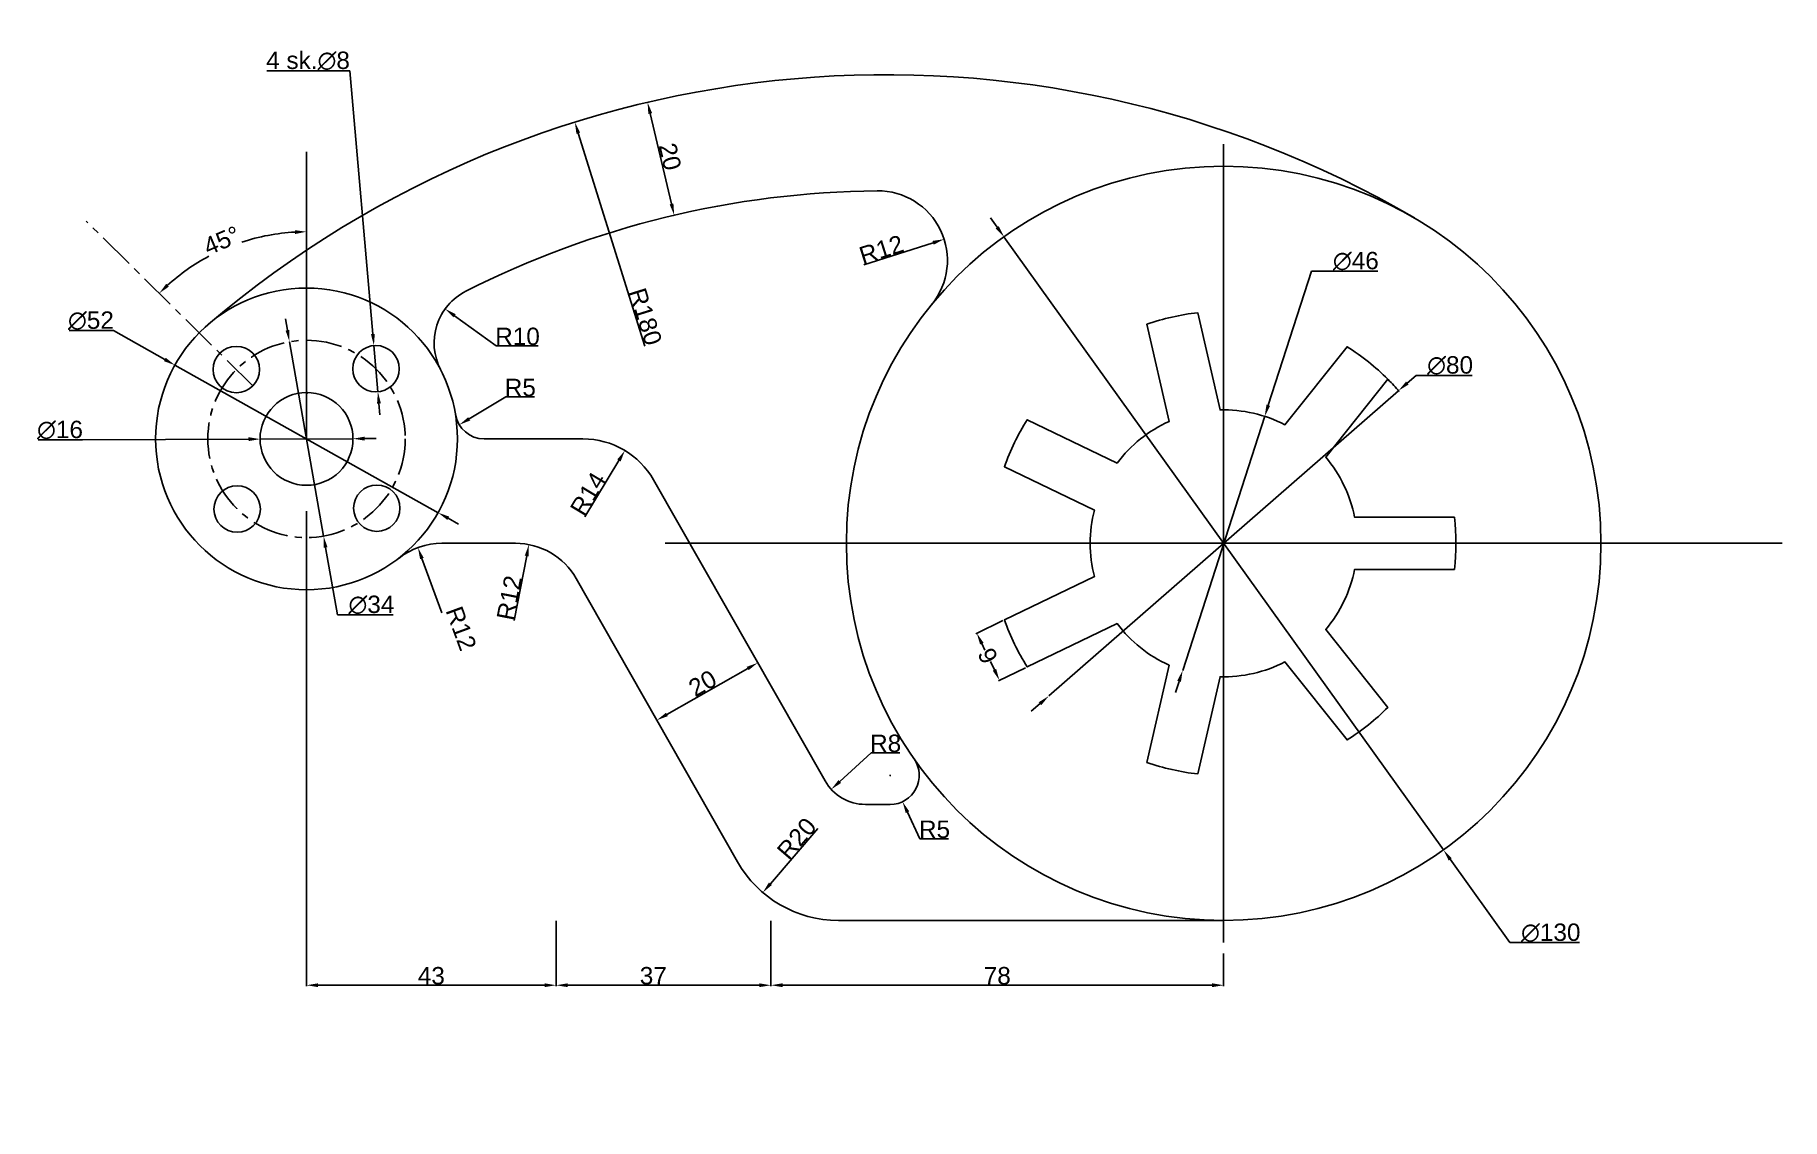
# Model space of a CAD drawing. Header units: millimetres. Extents: x -40 to 261, y -94 to 93.
import ezdxf

# ---------------------------------------------------------------- set-up
doc = ezdxf.new("R2010")
doc.units = ezdxf.units.MM
doc.header["$MEASUREMENT"] = 0
doc.linetypes.add('CENTER', pattern=[2, 1.25, -0.25, 0.25, -0.25])
doc.layers.add('dim', color=250, linetype='Continuous', lineweight=25)
doc.styles.get("Standard").update_dxf_attribs({"font": 'arial.ttf'})
doc.dimstyles.new('k', dxfattribs={"dimtxt": 3, "dimasz": 2, "dimexe": 0.18, "dimexo": 0.0625, "dimgap": 0.09, "dimtad": 1, "dimtoh": 1, "dimdec": 0, "dimzin": 0, "dimdsep": 46, "dimtxsty": 'Standard', "dimcen": 0.09, "dimadec": 0, "dimazin": 0, "dimtfac": 1, "dimtdec": 0, "dimtmove": 0, "dimatfit": 3, "dimfxl": 1, "dimtolj": 1, "dimtzin": 0, "dimarcsym": 0})
doc.dimstyles.new('kri', dxfattribs={"dimtxt": 3, "dimasz": 2, "dimexe": 0.18, "dimexo": 0.0625, "dimgap": 0.09, "dimtad": 1, "dimjust": 1, "dimtoh": 1, "dimdec": 0, "dimzin": 0, "dimdsep": 46, "dimtxsty": 'Standard', "dimcen": 0.09, "dimadec": 0, "dimazin": 0, "dimtfac": 1, "dimtdec": 0, "dimtofl": 0, "dimtmove": 0, "dimatfit": 3, "dimfxl": 1, "dimtolj": 1, "dimtzin": 0, "dimarcsym": 0})
doc.dimstyles.new('krishna ex line', dxfattribs={"dimtxt": 3, "dimasz": 2, "dimexe": 0.18, "dimexo": 0.0625, "dimgap": 0.09, "dimtad": 0, "dimtoh": 1, "dimdec": 1, "dimzin": 0, "dimdsep": 46, "dimtxsty": 'Standard', "dimcen": 0.09, "dimadec": 0, "dimazin": 0, "dimtfac": 1, "dimtdec": 1, "dimtmove": 0, "dimatfit": 2, "dimfxl": 5, "dimfxlon": 1, "dimtolj": 1, "dimtzin": 0, "dimarcsym": 0})

# ---------------------------------------------------------------- blocks, each defined once
blk = doc.blocks.new('*D1')
at = {"layer": 'Defpoints', "color": 0, "transparency": 16777216}
for p in [(6.8, 88.02), (-31.17, 61.08), (-2.5, 58), (6.8, 23.54), (6.8, -59.46)]:
    blk.add_point(p, dxfattribs=at)
at = {"layer": 'dim', "color": 0, "lineweight": -2, "transparency": 16777216}
for start, end in [(93.2104, 108.1686), (118.1098, 132.1229)]:
    blk.add_arc((6.8, 23.54), 35.7, start, end, dxfattribs=at)
at = {"layer": 'dim', "color": 0, "transparency": 16777216}
for points in [[(4.8, 59.51), (4.82, 58.85), (6.8, 59.24)], [(-16.91, 49.78), (-17.37, 50.26), (-18.58, 48.63)]]:
    blk.add_solid(points, dxfattribs=at)
at = {"layer": 'dim', "color": 0, "lineweight": 15, "transparency": 16777216, "insert": (-7.8, 57.72), "char_height": 3, "attachment_point": 5, "rotation": 23.1392}
blk.add_mtext('\\A1;45°', dxfattribs=at)
blk = doc.blocks.new('*D2')
at = {"layer": 'Defpoints', "color": 0, "transparency": 16777216}
for p in [(103.08, -31.46), (97.19, -36.87)]:
    blk.add_point(p, dxfattribs=at)
at = {"layer": 'dim', "color": 0, "lineweight": -2, "transparency": 16777216}
for p, q in [((104.06, -30.57), (98.66, -35.52)), ((108.99, -30.57), (104.06, -30.57))]:
    blk.add_line(p, q, dxfattribs=at)
at = {"layer": 'dim', "color": 0, "transparency": 16777216}
blk.add_solid([(98.44, -35.27), (98.89, -35.76), (97.19, -36.87)], dxfattribs=at)
at = {"layer": 'dim', "color": 0, "lineweight": 15, "transparency": 16777216, "insert": (106.57, -28.95), "char_height": 3, "attachment_point": 5}
blk.add_mtext('\\A1;R8', dxfattribs=at)
blk = doc.blocks.new('*D3')
at = {"layer": 'Defpoints', "color": 0, "transparency": 16777216}
for p in [(37.4, 28.54), (33.11, 25.96)]:
    blk.add_point(p, dxfattribs=at)
at = {"layer": 'dim', "color": 0, "lineweight": -2, "transparency": 16777216}
for p, q in [((41.11, 30.77), (34.83, 26.99)), ((46.06, 30.77), (41.11, 30.77))]:
    blk.add_line(p, q, dxfattribs=at)
at = {"layer": 'dim', "color": 0, "transparency": 16777216}
blk.add_solid([(34.66, 27.28), (35, 26.71), (33.11, 25.96)], dxfattribs=at)
at = {"layer": 'dim', "color": 0, "lineweight": 15, "transparency": 16777216, "insert": (43.63, 32.38), "char_height": 3, "attachment_point": 5}
blk.add_mtext('\\A1;R5', dxfattribs=at)
blk = doc.blocks.new('*D4')
at = {"layer": 'Defpoints', "color": 0, "transparency": 16777216}
for p in [(25.99, 4.8), (30.13, -6.46)]:
    blk.add_point(p, dxfattribs=at)
at = {"layer": 'dim', "color": 0, "lineweight": -2, "transparency": 16777216}
blk.add_line((30.13, -6.46), (26.68, 2.93), dxfattribs=at)
at = {"layer": 'dim', "color": 0, "transparency": 16777216}
blk.add_solid([(26.99, 3.04), (26.37, 2.81), (25.99, 4.8)], dxfattribs=at)
at = {"layer": 'dim', "color": 0, "lineweight": 15, "transparency": 16777216, "insert": (33.44, -9.13), "char_height": 3, "attachment_point": 5, "rotation": 290.1788}
blk.add_mtext('\\A1;R12', dxfattribs=at)
blk = doc.blocks.new('*D5')
at = {"layer": 'Defpoints', "color": 0, "transparency": 16777216}
for p in [(45.11, 5.32), (42.83, -6.46)]:
    blk.add_point(p, dxfattribs=at)
at = {"layer": 'dim', "color": 0, "lineweight": -2, "transparency": 16777216}
blk.add_line((42.58, -7.75), (44.73, 3.36), dxfattribs=at)
at = {"layer": 'dim', "color": 0, "transparency": 16777216}
blk.add_solid([(44.4, 3.42), (45.06, 3.29), (45.11, 5.32)], dxfattribs=at)
at = {"layer": 'dim', "color": 0, "lineweight": 15, "transparency": 16777216, "insert": (41.71, -3.86), "char_height": 3, "attachment_point": 5, "rotation": 79.0306}
blk.add_mtext('\\A1;R12', dxfattribs=at)
blk = doc.blocks.new('*D6')
at = {"layer": 'Defpoints', "color": 0, "transparency": 16777216}
for p in [(98.43, -39.46), (85.42, -54.64)]:
    blk.add_point(p, dxfattribs=at)
at = {"layer": 'dim', "color": 0, "lineweight": -2, "transparency": 16777216}
blk.add_line((94.87, -43.61), (86.72, -53.13), dxfattribs=at)
at = {"layer": 'dim', "color": 0, "transparency": 16777216}
blk.add_solid([(86.46, -52.91), (86.97, -53.34), (85.42, -54.64)], dxfattribs=at)
at = {"layer": 'dim', "color": 0, "lineweight": 15, "transparency": 16777216, "insert": (91.25, -45.34), "char_height": 3, "attachment_point": 5, "rotation": 49.3886}
blk.add_mtext('\\A1;R20', dxfattribs=at)
blk = doc.blocks.new('*D7')
at = {"color": 0, "lineweight": -2, "transparency": 16777216}
for p, q in [((-0.04, 86.98), (14.25, 86.98)), ((14.25, 86.98), (18.23, 41.61)), ((19.1, 31.64), (18.41, 39.61)), ((19.28, 29.65), (19.45, 27.66))]:
    blk.add_line(p, q, dxfattribs=at)
at = {"color": 0, "transparency": 16777216}
for points in [[(18.56, 41.64), (17.9, 41.58), (18.41, 39.61)], [(19.61, 29.68), (18.95, 29.62), (19.1, 31.64)]]:
    blk.add_solid(points, dxfattribs=at)
at = {"layer": 'Defpoints', "color": 0, "transparency": 16777216}
for p in [(18.41, 39.61), (19.1, 31.64)]:
    blk.add_point(p, dxfattribs=at)
at = {"color": 0, "transparency": 16777216, "insert": (7.06, 88.69), "char_height": 3, "attachment_point": 5}
blk.add_mtext('\\A1;4 sk.∅8', dxfattribs=at)
blk = doc.blocks.new('*D8')
at = {"color": 0, "lineweight": -2, "transparency": 16777216}
for p, q in [((-34.1, 42.2), (-26.48, 42.2)), ((-26.48, 42.2), (-17.62, 37.23)), ((29.48, 10.82), (-15.87, 36.25)), ((31.23, 9.85), (32.97, 8.87))]:
    blk.add_line(p, q, dxfattribs=at)
at = {"color": 0, "transparency": 16777216}
for points in [[(-17.46, 37.52), (-17.78, 36.94), (-15.87, 36.25)], [(31.39, 10.14), (31.07, 9.56), (29.48, 10.82)]]:
    blk.add_solid(points, dxfattribs=at)
at = {"layer": 'Defpoints', "color": 0, "transparency": 16777216}
for p in [(-15.87, 36.25), (29.48, 10.82)]:
    blk.add_point(p, dxfattribs=at)
at = {"color": 0, "transparency": 16777216, "insert": (-30.34, 43.91), "char_height": 3, "attachment_point": 5}
blk.add_mtext('\\A1;∅52', dxfattribs=at)
blk = doc.blocks.new('*D9')
at = {"color": 0, "lineweight": -2, "transparency": 16777216}
for p, q in [((3.53, 42.25), (3.18, 44.22)), ((3.87, 40.28), (9.74, 6.79)), ((12.12, -6.78), (10.08, 4.82)), ((21.75, -6.78), (12.12, -6.78))]:
    blk.add_line(p, q, dxfattribs=at)
at = {"color": 0, "transparency": 16777216}
for points in [[(3.85, 42.31), (3.2, 42.2), (3.87, 40.28)], [(10.41, 4.88), (9.75, 4.77), (9.74, 6.79)]]:
    blk.add_solid(points, dxfattribs=at)
at = {"layer": 'Defpoints', "color": 0, "transparency": 16777216}
for p in [(3.87, 40.28), (9.74, 6.79)]:
    blk.add_point(p, dxfattribs=at)
at = {"color": 0, "transparency": 16777216, "insert": (17.98, -5.07), "char_height": 3, "attachment_point": 5}
blk.add_mtext('\\A1;∅34', dxfattribs=at)
blk = doc.blocks.new('*D10')
at = {"color": 0, "lineweight": -2, "transparency": 16777216}
for p, q in [((-39.45, 23.37), (-31.8, 23.37)), ((-31.8, 23.37), (-3.2, 23.49)), ((14.8, 23.57), (-1.2, 23.5)), ((16.8, 23.58), (18.8, 23.59))]:
    blk.add_line(p, q, dxfattribs=at)
at = {"color": 0, "transparency": 16777216}
for points in [[(-3.2, 23.83), (-3.19, 23.16), (-1.2, 23.5)], [(16.8, 23.92), (16.81, 23.25), (14.8, 23.57)]]:
    blk.add_solid(points, dxfattribs=at)
at = {"layer": 'Defpoints', "color": 0, "transparency": 16777216}
for p in [(-1.2, 23.5), (14.8, 23.57)]:
    blk.add_point(p, dxfattribs=at)
at = {"color": 0, "transparency": 16777216, "insert": (-35.67, 25.07), "char_height": 3, "attachment_point": 5}
blk.add_mtext('\\A1;∅16', dxfattribs=at)
blk = doc.blocks.new('*D11')
at = {"layer": 'Defpoints', "color": 0, "transparency": 16777216}
for p in [(30.68, 45.93), (38.79, 40.07)]:
    blk.add_point(p, dxfattribs=at)
at = {"layer": 'dim', "color": 0, "lineweight": -2, "transparency": 16777216}
for p, q in [((39.48, 39.56), (32.3, 44.76)), ((46.73, 39.56), (39.48, 39.56))]:
    blk.add_line(p, q, dxfattribs=at)
at = {"layer": 'dim', "color": 0, "transparency": 16777216}
blk.add_solid([(32.5, 45.03), (32.11, 44.49), (30.68, 45.93)], dxfattribs=at)
at = {"layer": 'dim', "color": 0, "lineweight": 15, "transparency": 16777216, "insert": (43.15, 41.19), "char_height": 3, "attachment_point": 5}
blk.add_mtext('\\A1;R10', dxfattribs=at)
blk = doc.blocks.new('*D12')
at = {"color": 0, "lineweight": -2, "transparency": 16777216}
blk.add_line((102.83, 53.54), (114.74, 57.34), dxfattribs=at)
at = {"color": 0, "transparency": 16777216}
blk.add_solid([(114.64, 57.66), (114.85, 57.02), (116.65, 57.95)], dxfattribs=at)
at = {"layer": 'Defpoints', "color": 0, "transparency": 16777216}
for p in [(116.65, 57.95), (105.22, 54.31)]:
    blk.add_point(p, dxfattribs=at)
at = {"color": 0, "transparency": 16777216, "insert": (105.83, 56.18), "char_height": 3, "attachment_point": 5, "rotation": 17.6761}
blk.add_mtext('\\A1;R12', dxfattribs=at)
blk = doc.blocks.new('*D13')
at = {"layer": 'Defpoints', "color": 0, "transparency": 16777216}
for p in [(53.02, 78.13), (106.67, -93.69)]:
    blk.add_point(p, dxfattribs=at)
at = {"layer": 'dim', "color": 0, "lineweight": -2, "transparency": 16777216}
blk.add_line((65.08, 39.52), (53.62, 76.22), dxfattribs=at)
at = {"layer": 'dim', "color": 0, "transparency": 16777216}
blk.add_solid([(53.93, 76.32), (53.3, 76.12), (53.02, 78.13)], dxfattribs=at)
at = {"layer": 'dim', "color": 0, "lineweight": 15, "transparency": 16777216, "insert": (65.19, 44.61), "char_height": 3, "attachment_point": 5, "rotation": 287.3424}
blk.add_mtext('\\A1;R180', dxfattribs=at)
blk = doc.blocks.new('*D14')
at = {"layer": 'Defpoints', "color": 0, "transparency": 16777216}
for p in [(86.8, -59.46), (164.8, -65.1), (164.8, -70.62)]:
    blk.add_point(p, dxfattribs=at)
at = {"layer": 'dim', "color": 0, "lineweight": -2, "transparency": 16777216}
for p, q in [((86.8, -59.52), (86.8, -70.8)), ((164.8, -65.16), (164.8, -70.8)), ((88.8, -70.62), (162.8, -70.62))]:
    blk.add_line(p, q, dxfattribs=at)
at = {"layer": 'dim', "color": 0, "transparency": 16777216}
for points in [[(88.8, -70.29), (88.8, -70.95), (86.8, -70.62)], [(162.8, -70.29), (162.8, -70.95), (164.8, -70.62)]]:
    blk.add_solid(points, dxfattribs=at)
at = {"layer": 'dim', "color": 0, "lineweight": 15, "transparency": 16777216, "insert": (125.8, -69), "char_height": 3, "attachment_point": 5}
blk.add_mtext('\\A1;78', dxfattribs=at)
blk = doc.blocks.new('*D15')
at = {"layer": 'Defpoints', "color": 0, "transparency": 16777216}
for p in [(49.8, -59.46), (86.8, -59.46), (86.8, -70.62)]:
    blk.add_point(p, dxfattribs=at)
at = {"layer": 'dim', "color": 0, "lineweight": -2, "transparency": 16777216}
for p, q in [((49.8, -59.52), (49.8, -70.8)), ((86.8, -59.52), (86.8, -70.8)), ((51.8, -70.62), (84.8, -70.62))]:
    blk.add_line(p, q, dxfattribs=at)
at = {"layer": 'dim', "color": 0, "transparency": 16777216}
for points in [[(51.8, -70.29), (51.8, -70.95), (49.8, -70.62)], [(84.8, -70.29), (84.8, -70.95), (86.8, -70.62)]]:
    blk.add_solid(points, dxfattribs=at)
at = {"layer": 'dim', "color": 0, "lineweight": 15, "transparency": 16777216, "insert": (66.54, -69), "char_height": 3, "attachment_point": 5}
blk.add_mtext('\\A1;37', dxfattribs=at)
blk = doc.blocks.new('*D16')
at = {"layer": 'Defpoints', "color": 0, "transparency": 16777216}
for p in [(6.8, -59.46), (49.8, -59.46), (49.8, -70.62)]:
    blk.add_point(p, dxfattribs=at)
at = {"layer": 'dim', "color": 0, "lineweight": -2, "transparency": 16777216}
for p, q in [((6.8, -59.52), (6.8, -70.8)), ((49.8, -59.52), (49.8, -70.8)), ((8.8, -70.62), (47.8, -70.62))]:
    blk.add_line(p, q, dxfattribs=at)
at = {"layer": 'dim', "color": 0, "transparency": 16777216}
for points in [[(8.8, -70.29), (8.8, -70.95), (6.8, -70.62)], [(47.8, -70.29), (47.8, -70.95), (49.8, -70.62)]]:
    blk.add_solid(points, dxfattribs=at)
at = {"layer": 'dim', "color": 0, "lineweight": 15, "transparency": 16777216, "insert": (28.3, -69), "char_height": 3, "attachment_point": 5}
blk.add_mtext('\\A1;43', dxfattribs=at)
blk = doc.blocks.new('*D17')
at = {"layer": 'Defpoints', "color": 0, "transparency": 16777216}
for p in [(65.36, 81.51), (69.95, 62.04), (70.14, 62.09)]:
    blk.add_point(p, dxfattribs=at)
at = {"layer": 'dim', "color": 0, "lineweight": -2, "transparency": 16777216}
for p, q in [((65.42, 81.52), (65.73, 81.59)), ((66.01, 79.61), (69.69, 64.03)), ((70.01, 62.06), (70.32, 62.13))]:
    blk.add_line(p, q, dxfattribs=at)
at = {"layer": 'dim', "color": 0, "transparency": 16777216}
for points in [[(66.34, 79.68), (65.69, 79.53), (65.55, 81.55)], [(70.01, 64.11), (69.36, 63.96), (70.14, 62.09)]]:
    blk.add_solid(points, dxfattribs=at)
at = {"layer": 'dim', "color": 0, "lineweight": 15, "transparency": 16777216, "insert": (69.43, 72.19), "char_height": 3, "attachment_point": 5, "rotation": 283.2686}
blk.add_mtext('\\A1;20', dxfattribs=at)
blk = doc.blocks.new('*D18')
at = {"color": 0, "lineweight": -2, "transparency": 16777216}
for p, q in [((197.95, 34.48), (196.44, 33.17)), ((207.59, 34.48), (197.95, 34.48)), ((134.68, -20.77), (194.93, 31.85)), ((133.17, -22.09), (131.66, -23.4))]:
    blk.add_line(p, q, dxfattribs=at)
blk.add_arc((164.8, 5.54), 40, 40.8722, 44.8796, dxfattribs=at)
at = {"color": 0, "transparency": 16777216}
for points in [[(196.22, 33.42), (196.66, 32.91), (194.93, 31.85)], [(132.95, -21.84), (133.39, -22.34), (134.68, -20.77)]]:
    blk.add_solid(points, dxfattribs=at)
at = {"layer": 'Defpoints', "color": 0, "transparency": 16777216}
for p in [(194.93, 31.85), (134.68, -20.77)]:
    blk.add_point(p, dxfattribs=at)
at = {"color": 0, "transparency": 16777216, "insert": (203.81, 36.19), "char_height": 3, "attachment_point": 5}
blk.add_mtext('\\A1;∅80', dxfattribs=at)
blk = doc.blocks.new('*D19')
at = {"color": 0, "lineweight": -2, "transparency": 16777216}
for p, q in [((125.78, 60), (124.62, 61.63)), ((126.95, 58.38), (202.66, -47.3)), ((214.11, -63.28), (203.83, -48.92)), ((226.09, -63.28), (214.11, -63.28))]:
    blk.add_line(p, q, dxfattribs=at)
at = {"color": 0, "transparency": 16777216}
for points in [[(126.05, 60.2), (125.51, 59.81), (126.95, 58.38)], [(204.1, -48.73), (203.56, -49.12), (202.66, -47.3)]]:
    blk.add_solid(points, dxfattribs=at)
at = {"layer": 'Defpoints', "color": 0, "transparency": 16777216}
for p in [(126.95, 58.38), (202.66, -47.3)]:
    blk.add_point(p, dxfattribs=at)
at = {"color": 0, "transparency": 16777216, "insert": (221.15, -61.58), "char_height": 3, "width": 37.916, "attachment_point": 5}
blk.add_mtext('\\A1;∅130', dxfattribs=at)
blk = doc.blocks.new('*D20')
at = {"color": 0, "lineweight": -2, "transparency": 16777216}
for p, q in [((107.27, -34.46), (107.45, -34.46)), ((107.36, -34.55), (107.36, -34.37)), ((112.47, -45.37), (110.33, -40.8)), ((117.42, -45.37), (112.47, -45.37))]:
    blk.add_line(p, q, dxfattribs=at)
at = {"color": 0, "transparency": 16777216}
blk.add_solid([(110.63, -40.66), (110.03, -40.94), (109.48, -38.99)], dxfattribs=at)
at = {"layer": 'Defpoints', "color": 0, "transparency": 16777216}
for p in [(107.36, -34.46), (109.48, -38.99)]:
    blk.add_point(p, dxfattribs=at)
at = {"color": 0, "transparency": 16777216, "insert": (114.99, -43.76), "char_height": 3, "attachment_point": 5}
blk.add_mtext('\\A1;R5', dxfattribs=at)
blk = doc.blocks.new('*D21')
at = {"color": 0, "lineweight": -2, "transparency": 16777216}
blk.add_line((54.77, 10.11), (60.62, 19.82), dxfattribs=at)
at = {"color": 0, "transparency": 16777216}
blk.add_solid([(60.33, 19.99), (60.91, 19.65), (61.65, 21.53)], dxfattribs=at)
at = {"layer": 'Defpoints', "color": 0, "transparency": 16777216}
for p in [(61.65, 21.53), (54.43, 9.54)]:
    blk.add_point(p, dxfattribs=at)
at = {"color": 0, "transparency": 16777216, "insert": (55.3, 14.07), "char_height": 3, "attachment_point": 5, "rotation": 58.9603}
blk.add_mtext('\\A1;R14', dxfattribs=at)
blk = doc.blocks.new('*D22')
at = {"color": 0, "lineweight": -2, "transparency": 16777216}
for p, q in [((84.5, -14.99), (84.45, -14.89)), ((68.89, -23.95), (82.8, -16.04)), ((67.12, -24.89), (67.07, -24.78))]:
    blk.add_line(p, q, dxfattribs=at)
at = {"color": 0, "transparency": 16777216}
for points in [[(82.63, -15.75), (82.96, -16.32), (84.54, -15.05)], [(68.73, -23.66), (69.06, -24.24), (67.15, -24.94)]]:
    blk.add_solid(points, dxfattribs=at)
at = {"layer": 'Defpoints', "color": 0, "transparency": 16777216}
for p in [(84.54, -15.05), (84.54, -15.05), (67.15, -24.94)]:
    blk.add_point(p, dxfattribs=at)
at = {"color": 0, "transparency": 16777216, "insert": (75.04, -18.58), "char_height": 3, "attachment_point": 5, "rotation": 29.6499}
blk.add_mtext('\\A1;20', dxfattribs=at)
blk = doc.blocks.new('*D23')
at = {"color": 0, "lineweight": -2, "transparency": 16777216}
for p, q in [((179.96, 52.46), (172.49, 29.33)), ((191.35, 52.46), (179.96, 52.46)), ((157.74, -16.35), (171.87, 27.43)), ((157.12, -18.25), (156.51, -20.15))]:
    blk.add_line(p, q, dxfattribs=at)
at = {"color": 0, "transparency": 16777216}
for points in [[(172.17, 29.43), (172.81, 29.23), (171.87, 27.43)], [(156.8, -18.15), (157.44, -18.35), (157.74, -16.35)]]:
    blk.add_solid(points, dxfattribs=at)
at = {"layer": 'Defpoints', "color": 0, "transparency": 16777216}
for p in [(171.87, 27.43), (157.74, -16.35)]:
    blk.add_point(p, dxfattribs=at)
at = {"color": 0, "transparency": 16777216, "insert": (187.57, 54.17), "char_height": 3, "width": 18.1474, "attachment_point": 5}
blk.add_mtext('\\A1;∅46', dxfattribs=at)
blk = doc.blocks.new('*D24')
at = {"color": 0, "lineweight": -2, "transparency": 16777216}
for p, q in [((126.77, -7.78), (122.11, -10.03)), ((123.14, -11.75), (123.68, -12.88)), ((125.31, -16.26), (124.62, -14.82)), ((130.68, -15.89), (126.01, -18.14))]:
    blk.add_line(p, q, dxfattribs=at)
at = {"color": 0, "transparency": 16777216}
for points in [[(123.44, -11.61), (122.84, -11.9), (122.27, -9.95)], [(125.61, -16.11), (125.01, -16.4), (126.17, -18.06)]]:
    blk.add_solid(points, dxfattribs=at)
at = {"layer": 'Defpoints', "color": 0, "transparency": 16777216}
for p in [(127.04, -7.65), (130.95, -15.76), (126.17, -18.06)]:
    blk.add_point(p, dxfattribs=at)
at = {"color": 0, "transparency": 16777216, "insert": (124.15, -13.85), "char_height": 3, "attachment_point": 5, "rotation": 295.7143}
blk.add_mtext('\\A1;9', dxfattribs=at)

msp = doc.modelspace()

# ---------------------------------------------------------------- linework, layer by layer
for p, q in [((6.8, 23.54), (6.8, 73.03)), ((164.8, 74.33), (164.8, -63.25)), ((6.8, -59.46), (6.8, 11.07)), ((68.61, 5.54), (261, 5.54))]:
    msp.add_line(p, q)
at = {"linetype": 'CENTER', "ltscale": 5}
msp.add_line((-2.44, 32.68), (-31.17, 61.08), dxfattribs=at)
for points in [[(114.5, 46.71, 0.636218), (105.1, 66.3, 0.115464), (34.26, 48.99, 0.416385), (29.9, 35.48)], [(32.46, 27.73, 0.367523), (37.4, 23.54), (54.43, 23.54, -0.269587), (66.6, 16.46), (96.13, -35.42, 0.269587), (103.08, -39.46), (107.36, -39.46, 0.605919), (111.46, -31.6)], [(164.8, -59.46), (98.43, -59.46, -0.269587), (81.05, -49.35), (53.26, -0.52, 0.269587), (42.83, 5.54), (30.13, 5.54, 0.166731), (22.76, 3.01)]]:
    msp.add_lwpolyline(points, format="xyb")
msp.add_lwpolyline([(155.4, -15.45, -0.126608), (146.44, -8.3), (130.95, -15.76, -0.056429), (127.04, -7.65), (142.53, -0.19, -0.126608), (142.53, 11.27), (127.04, 18.73, -0.056429), (130.95, 26.84), (146.44, 19.38, -0.126608), (155.4, 26.53), (151.57, 43.29, -0.056429), (160.35, 45.29), (164.17, 28.53, -0.126608), (175.35, 25.98), (186.07, 39.42, -0.056429), (193.1, 33.81), (182.39, 20.37, -0.126608), (187.36, 10.04), (204.55, 10.04, -0.056429), (204.55, 1.04), (187.36, 1.04, -0.126608), (182.39, -9.29), (193.1, -22.73, -0.056429), (186.07, -28.34), (175.35, -14.9, -0.126608), (164.17, -17.45), (160.35, -34.21, -0.056429), (151.57, -32.21)], format="xyb", close=True)
for centre, radius in [((164.8, 5.54), 65), ((6.8, 23.54), 26), ((-5.29, 35.49), 4), ((18.76, 35.63), 4), ((6.8, 23.54), 8), ((-5.15, 11.45), 4), ((18.9, 11.59), 4)]:
    msp.add_circle(centre, radius)
msp.add_circle((6.8, 23.54), 17, dxfattribs=at)
for radius, start, end in [(180, 59.6368, 130.429), (160, 128.4975, 128.6225)]:
    msp.add_arc((106.67, -93.69), radius, start, end)

# ---------------------------------------------------------------- dimensions: what is measured, and where the dimension line sits
dim = msp.add_diameter_dim_2p(p1=(19.1, 31.64), p2=(18.41, 39.61), text='4 sk.<>', dimstyle='k')
dim.commit()
dim.dimension.update_dxf_attribs({"geometry": '*D7', "text_midpoint": (7.06, 86.98), "dimtype": 163})
for p1, p2, picture, middle in [((126.95, 58.38), (202.66, -47.3), '*D19', (221.15, -63.28)), ((157.74, -16.35), (171.87, 27.43), '*D23', (187.57, 52.46)), ((29.48, 10.82), (-15.87, 36.25), '*D8', (-30.34, 42.2)), ((3.87, 40.28), (9.74, 6.79), '*D9', (17.98, -6.78)), ((134.68, -20.77), (194.93, 31.85), '*D18', (203.81, 34.48)), ((14.8, 23.57), (-1.2, 23.5), '*D10', (-31.8, 23.37))]:
    dim = msp.add_diameter_dim_2p(p1=p1, p2=p2, dimstyle='k')
    dim.commit()
    dim.dimension.update_dxf_attribs({"geometry": picture, "text_midpoint": middle, "dimtype": 163})
for center, mpoint, picture, middle in [((105.22, 54.31), (116.65, 57.95), '*D12', (106.31, 54.66)), ((54.43, 9.54), (61.65, 21.53), '*D21', (56.67, 13.25))]:
    dim = msp.add_radius_dim(center=center, mpoint=mpoint, dimstyle='k')
    dim.commit()
    dim.dimension.update_dxf_attribs({"geometry": picture, "text_midpoint": middle, "dimtype": 164})
dim = msp.add_linear_dim(base=(126.17, -18.06), p1=(127.04, -7.65), p2=(130.95, -15.76), angle=295.7143, dimstyle='krishna ex line', override={"dimdec": 0})
dim.commit()
dim.dimension.update_dxf_attribs({"geometry": '*D24', "text_midpoint": (124.15, -13.85), "dimtype": 161})
dim = msp.add_linear_dim(base=(84.54, -15.05), p1=(67.15, -24.94), p2=(84.54, -15.05), angle=29.6499, dimstyle='kri')
dim.commit()
dim.dimension.update_dxf_attribs({"geometry": '*D22', "text_midpoint": (75.85, -19.99), "dimtype": 161})
dim = msp.add_radius_dim(center=(107.36, -34.46), mpoint=(109.48, -38.99), dimstyle='kri')
dim.commit()
dim.dimension.update_dxf_attribs({"geometry": '*D20', "text_midpoint": (114.99, -43.76)})
at = {"layer": 'dim', "lineweight": 15}
dim = msp.add_angular_dim_2l(base=(-2.5, 58), line1=((6.8, -59.46), (6.8, 88.02)), line2=((6.8, 23.54), (-31.17, 61.08)), dimstyle='kri', override={"dimtmove": 2}, dxfattribs=at)
dim.commit()
dim.dimension.update_dxf_attribs({"geometry": '*D1', "text_midpoint": (-7.8, 57.72), "dimtype": 162})
dim = msp.add_linear_dim(base=(70.14, 62.09), p1=(65.36, 81.51), p2=(69.95, 62.04), angle=283.2686, dimstyle='kri', dxfattribs=at)
dim.commit()
dim.dimension.update_dxf_attribs({"geometry": '*D17', "text_midpoint": (67.85, 71.82), "dimtype": 161})
for center, mpoint, dimstyle, picture, middle in [((106.67, -93.69), (53.02, 78.13), 'k', '*D13', (63.64, 44.13)), ((38.79, 40.07), (30.68, 45.93), 'kri', '*D11', (43.15, 39.56)), ((37.4, 28.54), (33.11, 25.96), 'kri', '*D3', (43.63, 30.77)), ((42.83, -6.46), (45.11, 5.32), 'k', '*D5', (43.27, -4.16)), ((103.08, -31.46), (97.19, -36.87), 'kri', '*D2', (106.57, -30.57)), ((98.43, -39.46), (85.42, -54.64), 'k', '*D6', (92.49, -46.4))]:
    dim = msp.add_radius_dim(center=center, mpoint=mpoint, dimstyle=dimstyle, dxfattribs=at)
    dim.commit()
    dim.dimension.update_dxf_attribs({"geometry": picture, "text_midpoint": middle, "dimtype": 164})
dim = msp.add_radius_dim(center=(30.13, -6.46), mpoint=(25.99, 4.8), dimstyle='k', override={"dimtmove": 2}, dxfattribs=at)
dim.commit()
dim.dimension.update_dxf_attribs({"geometry": '*D4', "text_midpoint": (33.44, -9.13), "dimtype": 164})
for base, p1, p2, picture, middle in [((49.8, -70.62), (6.8, -59.46), (49.8, -59.46), '*D16', (28.3, -70.62)), ((86.8, -70.62), (49.8, -59.46), (86.8, -59.46), '*D15', (66.54, -70.62)), ((164.8, -70.62), (86.8, -59.46), (164.8, -65.1), '*D14', (125.8, -70.62))]:
    dim = msp.add_linear_dim(base=base, p1=p1, p2=p2, dimstyle='kri', dxfattribs=at)
    dim.commit()
    dim.dimension.update_dxf_attribs({"geometry": picture, "text_midpoint": middle, "dimtype": 160})

doc.saveas('drawing.dxf')
